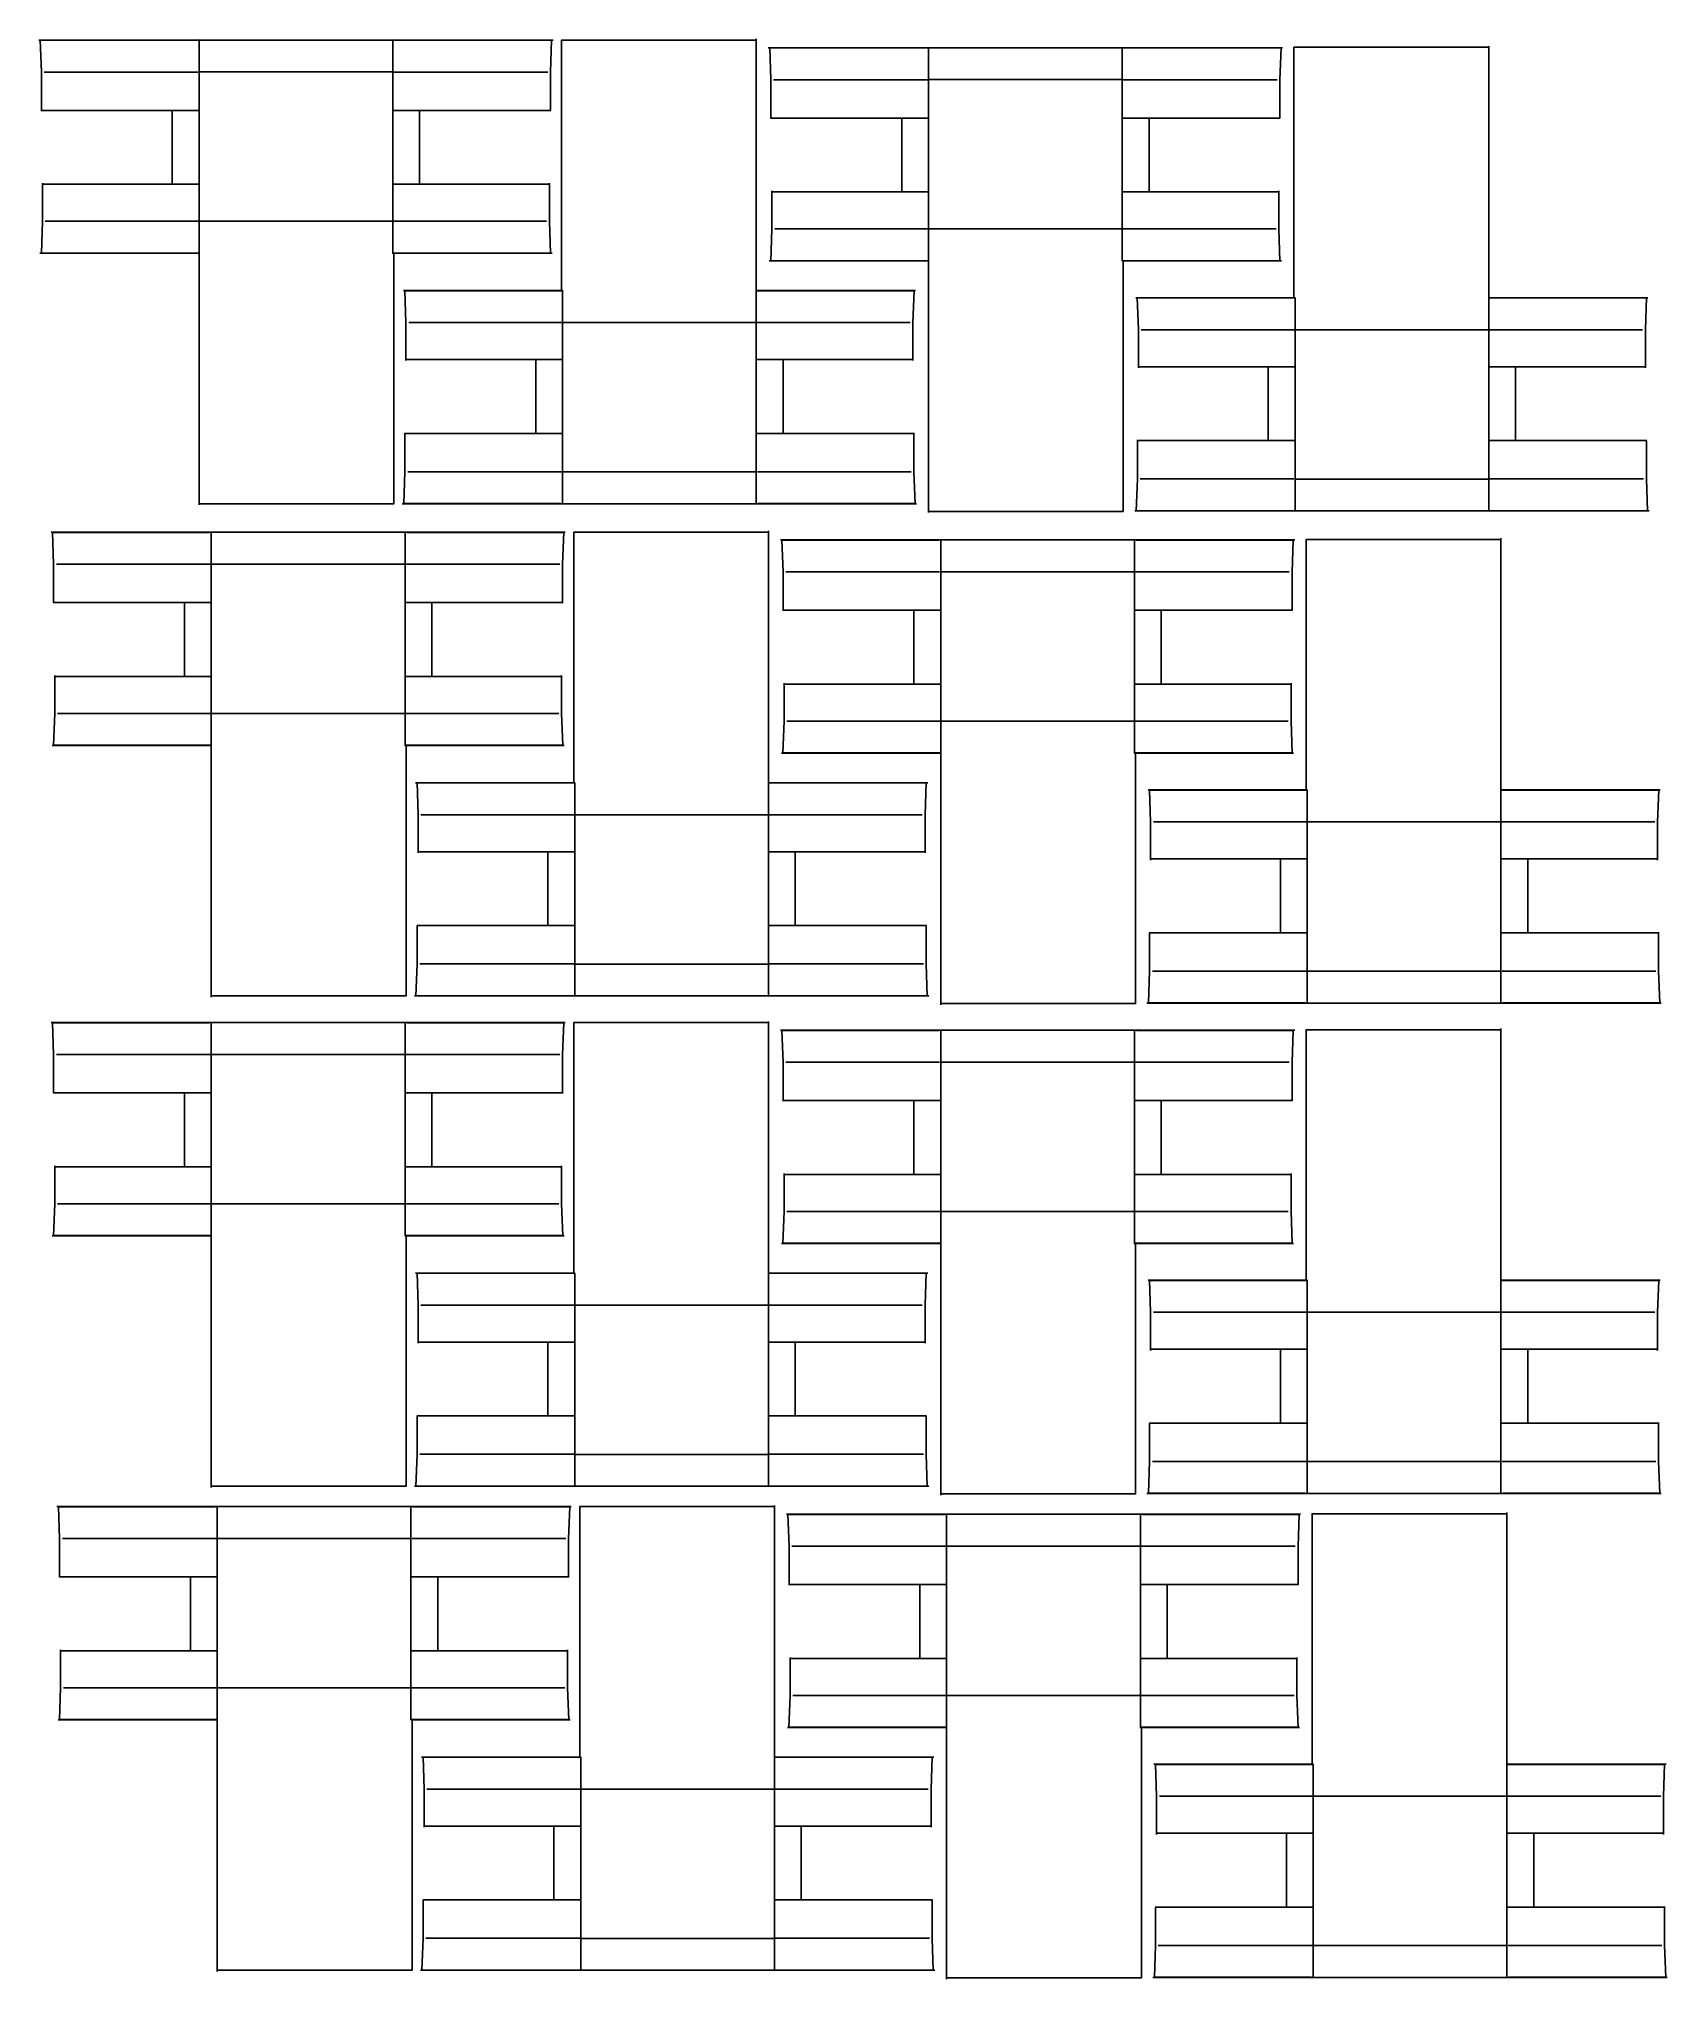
# Model space of a CAD drawing. Extents: x 2 to 207, y 24 to 267.
import ezdxf

# ---------------------------------------------------------------- set-up
doc = ezdxf.new("R2010")
doc.units = 0
doc.layers.add('paper', color=7, linetype='CONTINUOUS')

msp = doc.modelspace()

# ---------------------------------------------------------------- linework, layer by layer
at = {"layer": 'paper', "color": 7}
for points in [[(2.48202, 266.87615), (22.44764, 266.87615)], [(2.81003, 262.87606), (2.66522, 266.84687), (22.33181, 266.84687)], [(47.01494, 266.87615), (22.44763, 266.87615)], [(22.58129, 262.87703), (22.58129, 266.89173), (22.44764, 266.87613)], [(22.58129, 266.89173), (22.44764, 266.87613)], [(46.88129, 262.87703), (46.88129, 266.89173), (47.01494, 266.87613)], [(66.98056, 266.87615), (47.01494, 266.87615)], [(66.65255, 262.87606), (66.79736, 266.84687), (47.13077, 266.84687)], [(68.038931, 235.452232), (68.038931, 266.876136), (83.544001, 266.876136)], [(83.544001, 266.876136), (92.547781, 266.876136)], [(92.472601, 235.467812), (92.472601, 267.033345)], [(93.96792, 265.91245), (113.93354, 265.91245)], [(94.29593, 261.91236), (94.15112, 265.88317), (113.81771, 265.88317)], [(138.50084, 265.91245), (113.93353, 265.91245)], [(114.06719, 261.91333), (114.06719, 265.92803), (113.93354, 265.91243)], [(114.06719, 265.92803), (113.93354, 265.91243)], [(138.36719, 261.91333), (138.36719, 265.92803), (138.50084, 265.91243)], [(158.46646, 265.91245), (138.50084, 265.91245)], [(158.13845, 261.91236), (158.28326, 265.88317), (138.61667, 265.88317)], [(159.90309, 234.545314), (159.90309, 265.969218), (175.40816, 265.969218)], [(175.40816, 265.969218), (184.41194, 265.969218)], [(184.33676, 234.560894), (184.33676, 266.126427)], [(2.81003, 262.87606), (2.81003, 258.08009)], [(66.65255, 262.87606), (66.65255, 258.08009)], [(94.29593, 261.91236), (94.29593, 257.11639)], [(158.13845, 261.91236), (158.13845, 257.11639)], [(19.22073, 258.0505), (2.75673, 258.0505)], [(19.22073, 248.88901), (19.22073, 258.0505)], [(50.24185, 248.88901), (50.24185, 258.0505), (66.70585, 258.0505)], [(110.70663, 257.0868), (94.24263, 257.0868)], [(110.70663, 247.92531), (110.70663, 257.0868)], [(141.72775, 247.92531), (141.72775, 257.0868), (158.19175, 257.0868)], [(2.94367, 244.13412), (2.94367, 248.93009)], [(19.1826, 248.7885), (2.95537, 248.7885)], [(50.27998, 248.7885), (66.50721, 248.7885)], [(66.51891, 244.13412), (66.51891, 248.93009)], [(94.42957, 243.17042), (94.42957, 247.96639)], [(110.6685, 247.8248), (94.44127, 247.8248)], [(141.76588, 247.8248), (157.99311, 247.8248)], [(158.00481, 243.17042), (158.00481, 247.96639)], [(2.94367, 244.13412), (2.79886, 240.16331), (22.46545, 240.16331)], [(22.58128, 244.14873), (22.58128, 240.13403), (22.44763, 240.14963)], [(46.8813, 244.14873), (46.8813, 240.13403), (47.01495, 240.14963)], [(66.51891, 244.13412), (66.66372, 240.16331), (46.99713, 240.16331)], [(94.42957, 243.17042), (94.28476, 239.19961), (113.95135, 239.19961)], [(114.06718, 243.18503), (114.06718, 239.17033), (113.93353, 239.18593)], [(138.3672, 243.18503), (138.3672, 239.17033), (138.50085, 239.18593)], [(158.00481, 243.17042), (158.14962, 239.19961), (138.48303, 239.19961)], [(2.61566, 240.13403), (22.58128, 240.13403)], [(22.58128, 240.13403), (22.44763, 240.14963)], [(22.58128, 240.13403), (22.58128, 208.568497)], [(47.01495, 240.14961), (47.01495, 208.725706), (31.50988, 208.725706)], [(66.84692, 240.13403), (46.8813, 240.13403)], [(94.10156, 239.17033), (114.06718, 239.17033)], [(114.06718, 239.17033), (113.93353, 239.18593)], [(114.06718, 239.17033), (114.06718, 207.604797)], [(138.50085, 239.18591), (138.50085, 207.762006), (122.99578, 207.762006)], [(158.33282, 239.17033), (138.3672, 239.17033)], [(48.206961, 235.467812), (68.172581, 235.467812)], [(48.534971, 231.467722), (48.390161, 235.438532), (68.056751, 235.438532)], [(68.172581, 231.453112), (68.172581, 235.467812), (68.038931, 235.452212)], [(92.472601, 231.453112), (92.472601, 235.467812), (92.606251, 235.452212)], [(92.472601, 235.467812), (92.606251, 235.452212)], [(112.43822, 235.467812), (92.472601, 235.467812)], [(112.11021, 231.467722), (112.25502, 235.438532), (92.588431, 235.438532)], [(140.07112, 234.560894), (160.03674, 234.560894)], [(140.39913, 230.560804), (140.25432, 234.531614), (159.92091, 234.531614)], [(160.03674, 230.546194), (160.03674, 234.560894), (159.90309, 234.545294)], [(184.33676, 230.546194), (184.33676, 234.560894), (184.47041, 234.545294)], [(184.33676, 234.560894), (184.47041, 234.545294)], [(204.30238, 234.560894), (184.33676, 234.560894)], [(203.97437, 230.560804), (204.11918, 234.531614), (184.45259, 234.531614)], [(48.534971, 231.467722), (48.534971, 226.671752)], [(112.11021, 231.467722), (112.11021, 226.671752)], [(140.39913, 230.560804), (140.39913, 225.764834)], [(203.97437, 230.560804), (203.97437, 225.764834)], [(64.812031, 226.712832), (64.812031, 217.551342), (48.348031, 217.551342)], [(64.773901, 226.813342), (48.546671, 226.813342)], [(95.833151, 226.712832), (95.833151, 217.551342)], [(95.871281, 226.813342), (112.09851, 226.813342)], [(156.67619, 225.805914), (156.67619, 216.644424), (140.21219, 216.644424)], [(156.63806, 225.906424), (140.41083, 225.906424)], [(187.69731, 225.805914), (187.69731, 216.644424)], [(187.73544, 225.906424), (203.96267, 225.906424)], [(48.401331, 212.725782), (48.401331, 217.521752)], [(95.833151, 217.551342), (112.29715, 217.551342)], [(112.24385, 212.725782), (112.24385, 217.521752)], [(140.26549, 211.818864), (140.26549, 216.614834)], [(187.69731, 216.644424), (204.16131, 216.644424)], [(204.10801, 211.818864), (204.10801, 216.614834)], [(48.401331, 212.725782), (48.256521, 208.754972), (67.923111, 208.754972)], [(68.172591, 212.724812), (68.172591, 208.710112), (68.038941, 208.725712)], [(92.472591, 212.724812), (92.472591, 208.710112), (92.606241, 208.725712)], [(112.24385, 212.725782), (112.38866, 208.754972), (92.722071, 208.754972)], [(140.26549, 211.818864), (140.12068, 207.848054), (159.78727, 207.848054)], [(160.03675, 211.817894), (160.03675, 207.803194), (159.9031, 207.818794)], [(184.33675, 211.817894), (184.33675, 207.803194), (184.4704, 207.818794)], [(204.10801, 211.818864), (204.25282, 207.848054), (184.58623, 207.848054)], [(31.50988, 208.725706), (22.5061, 208.725706)], [(48.073321, 208.725692), (68.038941, 208.725692)], [(68.038941, 208.725692), (92.606251, 208.725692)], [(92.472591, 208.710112), (92.606241, 208.725712)], [(112.57186, 208.725692), (92.606241, 208.725692)], [(122.99578, 207.762006), (113.992, 207.762006)], [(139.93748, 207.818774), (159.9031, 207.818774)], [(159.9031, 207.818774), (184.47041, 207.818774)], [(184.33675, 207.803194), (184.4704, 207.818794)], [(204.43602, 207.818774), (184.4704, 207.818774)], [(4.01314, 205.14685), (23.97876, 205.14685)], [(4.34115, 201.14676), (4.19634, 205.11757), (23.86293, 205.11757)], [(48.54606, 205.14685), (23.97875, 205.14685)], [(24.11241, 201.14773), (24.11241, 205.16243), (23.97876, 205.14683)], [(24.11241, 205.16243), (23.97876, 205.14683)], [(48.41241, 201.14773), (48.41241, 205.16243), (48.54606, 205.14683)], [(68.51168, 205.14685), (48.54606, 205.14685)], [(68.18367, 201.14676), (68.32848, 205.11757), (48.66189, 205.11757)], [(69.570056, 173.72295), (69.570056, 205.146853), (85.075126, 205.146853)], [(85.075126, 205.146853), (94.078906, 205.146853)], [(94.003726, 173.73853), (94.003726, 205.304062)], [(95.49906, 204.18315), (115.46468, 204.18315)], [(95.82707, 200.18306), (95.68226, 204.15387), (115.34885, 204.15387)], [(140.03198, 204.18315), (115.46467, 204.18315)], [(115.59833, 200.18403), (115.59833, 204.19873), (115.46468, 204.18313)], [(115.59833, 204.19873), (115.46468, 204.18313)], [(139.89833, 200.18403), (139.89833, 204.19873), (140.03198, 204.18313)], [(159.9976, 204.18315), (140.03198, 204.18315)], [(159.66959, 200.18306), (159.8144, 204.15387), (140.14781, 204.15387)], [(161.43422, 172.81603), (161.43422, 204.239934), (176.93929, 204.239934)], [(176.93929, 204.239934), (185.94307, 204.239934)], [(185.86789, 172.83161), (185.86789, 204.397143)], [(4.34115, 201.14676), (4.34115, 196.35079)], [(68.18367, 201.14676), (68.18367, 196.35079)], [(95.82707, 200.18306), (95.82707, 195.38709)], [(159.66959, 200.18306), (159.66959, 195.38709)], [(20.75185, 196.3212), (4.28785, 196.3212)], [(20.75185, 187.15971), (20.75185, 196.3212)], [(51.77297, 187.15971), (51.77297, 196.3212), (68.23697, 196.3212)], [(112.23777, 195.3575), (95.77377, 195.3575)], [(112.23777, 186.19601), (112.23777, 195.3575)], [(143.25889, 186.19601), (143.25889, 195.3575), (159.72289, 195.3575)], [(4.47479, 182.40482), (4.47479, 187.20079)], [(20.71372, 187.0592), (4.48649, 187.0592)], [(51.8111, 187.0592), (68.03833, 187.0592)], [(68.05003, 182.40482), (68.05003, 187.20079)], [(95.96071, 181.44112), (95.96071, 186.23709)], [(112.19964, 186.0955), (95.97241, 186.0955)], [(143.29702, 186.0955), (159.52425, 186.0955)], [(159.53595, 181.44112), (159.53595, 186.23709)], [(4.47479, 182.40482), (4.32998, 178.43401), (23.99657, 178.43401)], [(24.1124, 182.41943), (24.1124, 178.40473), (23.97875, 178.42033)], [(48.41242, 182.41943), (48.41242, 178.40473), (48.54607, 178.42033)], [(68.05003, 182.40482), (68.19484, 178.43401), (48.52825, 178.43401)], [(95.96071, 181.44112), (95.8159, 177.47031), (115.48249, 177.47031)], [(115.59832, 181.45573), (115.59832, 177.44103), (115.46467, 177.45663)], [(139.89834, 181.45573), (139.89834, 177.44103), (140.03199, 177.45663)], [(159.53595, 181.44112), (159.68076, 177.47031), (140.01417, 177.47031)], [(4.14678, 178.40473), (24.1124, 178.40473)], [(24.1124, 178.40473), (23.97875, 178.42033)], [(24.1124, 178.40473), (24.1124, 146.8392)], [(48.54607, 178.42031), (48.54607, 146.99641), (33.041, 146.99641)], [(68.37804, 178.40473), (48.41242, 178.40473)], [(95.6327, 177.44103), (115.59832, 177.44103)], [(115.59832, 177.44103), (115.46467, 177.45663)], [(115.59832, 177.44103), (115.59832, 145.8755)], [(140.03199, 177.45661), (140.03199, 146.03271), (124.52692, 146.03271)], [(159.86396, 177.44103), (139.89834, 177.44103)], [(49.738086, 173.73853), (69.703706, 173.73853)], [(50.066096, 169.73844), (49.921286, 173.70925), (69.587876, 173.70925)], [(69.703706, 169.72383), (69.703706, 173.73853), (69.570056, 173.72293)], [(94.003726, 169.72383), (94.003726, 173.73853), (94.137376, 173.72293)], [(94.003726, 173.73853), (94.137376, 173.72293)], [(113.96935, 173.73853), (94.003726, 173.73853)], [(113.64134, 169.73844), (113.78615, 173.70925), (94.119556, 173.70925)], [(141.60225, 172.83161), (161.56787, 172.83161)], [(141.93026, 168.83152), (141.78545, 172.80233), (161.45204, 172.80233)], [(161.56787, 168.81691), (161.56787, 172.83161), (161.43422, 172.81601)], [(185.86789, 168.81691), (185.86789, 172.83161), (186.00154, 172.81601)], [(185.86789, 172.83161), (186.00154, 172.81601)], [(205.83351, 172.83161), (185.86789, 172.83161)], [(205.5055, 168.83152), (205.65031, 172.80233), (185.98372, 172.80233)], [(50.066096, 169.73844), (50.066096, 164.94247)], [(113.64134, 169.73844), (113.64134, 164.94247)], [(141.93026, 168.83152), (141.93026, 164.03555)], [(205.5055, 168.83152), (205.5055, 164.03555)], [(66.343156, 164.98355), (66.343156, 155.82206), (49.879156, 155.82206)], [(66.305026, 165.08406), (50.077796, 165.08406)], [(97.364276, 164.98355), (97.364276, 155.82206)], [(97.402406, 165.08406), (113.62964, 165.08406)], [(158.20732, 164.07663), (158.20732, 154.91514), (141.74332, 154.91514)], [(158.16919, 164.17714), (141.94196, 164.17714)], [(189.22844, 164.07663), (189.22844, 154.91514)], [(189.26657, 164.17714), (205.4938, 164.17714)], [(49.932456, 150.9965), (49.932456, 155.79247)], [(97.364276, 155.82206), (113.82828, 155.82206)], [(113.77498, 150.9965), (113.77498, 155.79247)], [(141.79662, 150.08958), (141.79662, 154.88555)], [(189.22844, 154.91514), (205.69244, 154.91514)], [(205.63914, 150.08958), (205.63914, 154.88555)], [(49.932456, 150.9965), (49.787646, 147.02569), (69.454236, 147.02569)], [(69.703716, 150.99553), (69.703716, 146.98083), (69.570066, 146.99643)], [(94.003716, 150.99553), (94.003716, 146.98083), (94.137366, 146.99643)], [(113.77498, 150.9965), (113.91979, 147.02569), (94.253196, 147.02569)], [(141.79662, 150.08958), (141.65181, 146.11877), (161.3184, 146.11877)], [(161.56788, 150.08861), (161.56788, 146.07391), (161.43423, 146.08951)], [(185.86788, 150.08861), (185.86788, 146.07391), (186.00153, 146.08951)], [(205.63914, 150.08958), (205.78395, 146.11877), (186.11736, 146.11877)], [(33.041, 146.99641), (24.03722, 146.99641)], [(49.604446, 146.99641), (69.570066, 146.99641)], [(69.570066, 146.99641), (94.137376, 146.99641)], [(94.003716, 146.98083), (94.137366, 146.99643)], [(114.10299, 146.99641), (94.137366, 146.99641)], [(124.52692, 146.03271), (115.52314, 146.03271)], [(141.46861, 146.08949), (161.43423, 146.08949)], [(161.43423, 146.08949), (186.00154, 146.08949)], [(185.86788, 146.07391), (186.00153, 146.08951)], [(205.96715, 146.08949), (186.00153, 146.08949)], [(4.01314, 143.64867), (23.97876, 143.64867)], [(4.34115, 139.64858), (4.19634, 143.61939), (23.86293, 143.61939)], [(48.54606, 143.64867), (23.97875, 143.64867)], [(24.11241, 139.64955), (24.11241, 143.66425), (23.97876, 143.64865)], [(24.11241, 143.66425), (23.97876, 143.64865)], [(48.41241, 139.64955), (48.41241, 143.66425), (48.54606, 143.64865)], [(68.51168, 143.64867), (48.54606, 143.64867)], [(68.18367, 139.64858), (68.32848, 143.61939), (48.66189, 143.61939)], [(69.570046, 112.22471), (69.570046, 143.64862), (85.075116, 143.64862)], [(85.075116, 143.64862), (94.078896, 143.64862)], [(94.003716, 112.24029), (94.003716, 143.80583)], [(95.49904, 142.68497), (115.46466, 142.68497)], [(95.82705, 138.68488), (95.68224, 142.65569), (115.34883, 142.65569)], [(140.03196, 142.68497), (115.46465, 142.68497)], [(115.59831, 138.68585), (115.59831, 142.70055), (115.46466, 142.68495)], [(115.59831, 142.70055), (115.46466, 142.68495)], [(139.89831, 138.68585), (139.89831, 142.70055), (140.03196, 142.68495)], [(159.99758, 142.68497), (140.03196, 142.68497)], [(159.66957, 138.68488), (159.81438, 142.65569), (140.14779, 142.65569)], [(161.43421, 111.31779), (161.43421, 142.7417), (176.93928, 142.7417)], [(176.93928, 142.7417), (185.94306, 142.7417)], [(185.86788, 111.33337), (185.86788, 142.89891)], [(4.34115, 139.64858), (4.34115, 134.85261)], [(68.18367, 139.64858), (68.18367, 134.85261)], [(95.82705, 138.68488), (95.82705, 133.88891)], [(159.66957, 138.68488), (159.66957, 133.88891)], [(20.75185, 134.82302), (4.28785, 134.82302)], [(20.75185, 125.66153), (20.75185, 134.82302)], [(51.77297, 125.66153), (51.77297, 134.82302), (68.23697, 134.82302)], [(112.23775, 133.85932), (95.77375, 133.85932)], [(112.23775, 124.69783), (112.23775, 133.85932)], [(143.25887, 124.69783), (143.25887, 133.85932), (159.72287, 133.85932)], [(4.47479, 120.90664), (4.47479, 125.70261)], [(20.71372, 125.56102), (4.48649, 125.56102)], [(51.8111, 125.56102), (68.03833, 125.56102)], [(68.05003, 120.90664), (68.05003, 125.70261)], [(95.96069, 119.94294), (95.96069, 124.73891)], [(112.19962, 124.59732), (95.97239, 124.59732)], [(143.297, 124.59732), (159.52423, 124.59732)], [(159.53593, 119.94294), (159.53593, 124.73891)], [(4.47479, 120.90664), (4.32998, 116.93583), (23.99657, 116.93583)], [(24.1124, 120.92125), (24.1124, 116.90655), (23.97875, 116.92215)], [(48.41242, 120.92125), (48.41242, 116.90655), (48.54607, 116.92215)], [(68.05003, 120.90664), (68.19484, 116.93583), (48.52825, 116.93583)], [(95.96069, 119.94294), (95.81588, 115.97213), (115.48247, 115.97213)], [(115.5983, 119.95755), (115.5983, 115.94285), (115.46465, 115.95845)], [(139.89832, 119.95755), (139.89832, 115.94285), (140.03197, 115.95845)], [(159.53593, 119.94294), (159.68074, 115.97213), (140.01415, 115.97213)], [(4.14678, 116.90655), (24.1124, 116.90655)], [(24.1124, 116.90655), (23.97875, 116.92215)], [(24.1124, 116.90655), (24.1124, 85.34102)], [(48.54607, 116.92213), (48.54607, 85.49823), (33.041, 85.49823)], [(68.37804, 116.90655), (48.41242, 116.90655)], [(95.63268, 115.94285), (115.5983, 115.94285)], [(115.5983, 115.94285), (115.46465, 115.95845)], [(115.5983, 115.94285), (115.5983, 84.37732)], [(140.03197, 115.95843), (140.03197, 84.53453), (124.5269, 84.53453)], [(159.86394, 115.94285), (139.89832, 115.94285)], [(49.738076, 112.24029), (69.703696, 112.24029)], [(50.066086, 108.2402), (49.921276, 112.21101), (69.587866, 112.21101)], [(69.703696, 108.22559), (69.703696, 112.24029), (69.570046, 112.22469)], [(94.003716, 108.22559), (94.003716, 112.24029), (94.137366, 112.22469)], [(94.003716, 112.24029), (94.137366, 112.22469)], [(113.96934, 112.24029), (94.003716, 112.24029)], [(113.64133, 108.2402), (113.78614, 112.21101), (94.119546, 112.21101)], [(141.60224, 111.33337), (161.56786, 111.33337)], [(141.93025, 107.33328), (141.78544, 111.30409), (161.45203, 111.30409)], [(161.56786, 107.31867), (161.56786, 111.33337), (161.43421, 111.31777)], [(185.86788, 107.31867), (185.86788, 111.33337), (186.00153, 111.31777)], [(185.86788, 111.33337), (186.00153, 111.31777)], [(205.8335, 111.33337), (185.86788, 111.33337)], [(205.50549, 107.33328), (205.6503, 111.30409), (185.98371, 111.30409)], [(50.066086, 108.2402), (50.066086, 103.44423)], [(113.64133, 108.2402), (113.64133, 103.44423)], [(141.93025, 107.33328), (141.93025, 102.53731)], [(205.50549, 107.33328), (205.50549, 102.53731)], [(66.343146, 103.48531), (66.343146, 94.32382), (49.879146, 94.32382)], [(66.305016, 103.58582), (50.077786, 103.58582)], [(97.364266, 103.48531), (97.364266, 94.32382)], [(97.402396, 103.58582), (113.62963, 103.58582)], [(158.20731, 102.57839), (158.20731, 93.4169), (141.74331, 93.4169)], [(158.16918, 102.6789), (141.94195, 102.6789)], [(189.22843, 102.57839), (189.22843, 93.4169)], [(189.26656, 102.6789), (205.49379, 102.6789)], [(49.932446, 89.49826), (49.932446, 94.29423)], [(97.364266, 94.32382), (113.82827, 94.32382)], [(113.77497, 89.49826), (113.77497, 94.29423)], [(141.79661, 88.59134), (141.79661, 93.38731)], [(189.22843, 93.4169), (205.69243, 93.4169)], [(205.63913, 88.59134), (205.63913, 93.38731)], [(49.932446, 89.49826), (49.787636, 85.52745), (69.454226, 85.52745)], [(69.703706, 89.49729), (69.703706, 85.48259), (69.570056, 85.49819)], [(94.003706, 89.49729), (94.003706, 85.48259), (94.137356, 85.49819)], [(113.77497, 89.49826), (113.91978, 85.52745), (94.253186, 85.52745)], [(141.79661, 88.59134), (141.6518, 84.62053), (161.31839, 84.62053)], [(161.56787, 88.59037), (161.56787, 84.57567), (161.43422, 84.59127)], [(185.86787, 88.59037), (185.86787, 84.57567), (186.00152, 84.59127)], [(205.63913, 88.59134), (205.78394, 84.62053), (186.11735, 84.62053)], [(33.041, 85.49823), (24.03722, 85.49823)], [(49.604436, 85.49817), (69.570056, 85.49817)], [(69.570056, 85.49817), (94.137366, 85.49817)], [(94.003706, 85.48259), (94.137356, 85.49819)], [(114.10298, 85.49817), (94.137356, 85.49817)], [(4.75958, 82.94555), (24.7252, 82.94555)], [(5.08759, 78.94546), (4.94278, 82.91627), (24.60937, 82.91627)], [(49.2925, 82.94555), (24.72519, 82.94555)], [(24.85885, 78.94643), (24.85885, 82.96113), (24.7252, 82.94553)], [(24.85885, 82.96113), (24.7252, 82.94553)], [(49.15885, 78.94643), (49.15885, 82.96113), (49.2925, 82.94553)], [(69.25812, 82.94555), (49.2925, 82.94555)], [(68.93011, 78.94546), (69.07492, 82.91627), (49.40833, 82.91627)], [(70.316541, 51.52172), (70.316541, 82.94562), (85.821611, 82.94562)], [(85.821611, 82.94562), (94.825391, 82.94562)], [(94.750211, 51.5373), (94.750211, 83.10283)], [(124.5269, 84.53453), (115.52312, 84.53453)], [(141.4686, 84.59125), (161.43422, 84.59125)], [(161.43422, 84.59125), (186.00153, 84.59125)], [(185.86787, 84.57567), (186.00152, 84.59127)], [(205.96714, 84.59125), (186.00152, 84.59125)], [(96.24548, 81.98185), (116.2111, 81.98185)], [(96.57349, 77.98176), (96.42868, 81.95257), (116.09527, 81.95257)], [(140.7784, 81.98185), (116.21109, 81.98185)], [(116.34475, 77.98273), (116.34475, 81.99743), (116.2111, 81.98183)], [(116.34475, 81.99743), (116.2111, 81.98183)], [(140.64475, 77.98273), (140.64475, 81.99743), (140.7784, 81.98183)], [(160.74402, 81.98185), (140.7784, 81.98185)], [(160.41601, 77.98176), (160.56082, 81.95257), (140.89423, 81.95257)], [(162.1807, 50.61481), (162.1807, 82.03871), (177.68577, 82.03871)], [(177.68577, 82.03871), (186.68955, 82.03871)], [(186.61437, 50.63039), (186.61437, 82.19592)], [(5.08759, 78.94546), (5.08759, 74.14949)], [(68.93011, 78.94546), (68.93011, 74.14949)], [(96.57349, 77.98176), (96.57349, 73.18579)], [(160.41601, 77.98176), (160.41601, 73.18579)], [(21.49829, 74.1199), (5.03429, 74.1199)], [(21.49829, 64.95841), (21.49829, 74.1199)], [(52.51941, 64.95841), (52.51941, 74.1199), (68.98341, 74.1199)], [(112.98419, 73.1562), (96.52019, 73.1562)], [(112.98419, 63.99471), (112.98419, 73.1562)], [(144.00531, 63.99471), (144.00531, 73.1562), (160.46931, 73.1562)], [(5.22123, 60.20352), (5.22123, 64.99949)], [(21.46016, 64.8579), (5.23293, 64.8579)], [(52.55754, 64.8579), (68.78477, 64.8579)], [(68.79647, 60.20352), (68.79647, 64.99949)], [(96.70713, 59.23982), (96.70713, 64.03579)], [(112.94606, 63.8942), (96.71883, 63.8942)], [(144.04344, 63.8942), (160.27067, 63.8942)], [(160.28237, 59.23982), (160.28237, 64.03579)], [(5.22123, 60.20352), (5.07642, 56.23271), (24.74301, 56.23271)], [(24.85884, 60.21813), (24.85884, 56.20343), (24.72519, 56.21903)], [(49.15886, 60.21813), (49.15886, 56.20343), (49.29251, 56.21903)], [(68.79647, 60.20352), (68.94128, 56.23271), (49.27469, 56.23271)], [(96.70713, 59.23982), (96.56232, 55.26901), (116.22891, 55.26901)], [(116.34474, 59.25443), (116.34474, 55.23973), (116.21109, 55.25533)], [(140.64476, 59.25443), (140.64476, 55.23973), (140.77841, 55.25533)], [(160.28237, 59.23982), (160.42718, 55.26901), (140.76059, 55.26901)], [(4.89322, 56.20343), (24.85884, 56.20343)], [(24.85884, 56.20343), (24.72519, 56.21903)], [(24.85884, 56.20343), (24.85884, 24.6379)], [(49.29251, 56.21901), (49.29251, 24.79511), (33.78744, 24.79511)], [(69.12448, 56.20343), (49.15886, 56.20343)], [(96.37912, 55.23973), (116.34474, 55.23973)], [(116.34474, 55.23973), (116.21109, 55.25533)], [(116.34474, 55.23973), (116.34474, 23.6742)], [(140.77841, 55.25531), (140.77841, 23.83141), (125.27334, 23.83141)], [(160.61038, 55.23973), (140.64476, 55.23973)], [(50.484571, 51.5373), (70.450191, 51.5373)], [(50.812581, 47.53721), (50.667771, 51.50802), (70.334361, 51.50802)], [(70.450191, 47.5226), (70.450191, 51.5373), (70.316541, 51.5217)], [(94.750211, 47.5226), (94.750211, 51.5373), (94.883861, 51.5217)], [(94.750211, 51.5373), (94.883861, 51.5217)], [(114.71583, 51.5373), (94.750211, 51.5373)], [(114.38782, 47.53721), (114.53263, 51.50802), (94.866041, 51.50802)], [(142.34873, 50.63039), (162.31435, 50.63039)], [(142.67674, 46.6303), (142.53193, 50.60111), (162.19852, 50.60111)], [(162.31435, 46.61569), (162.31435, 50.63039), (162.1807, 50.61479)], [(186.61437, 46.61569), (186.61437, 50.63039), (186.74802, 50.61479)], [(186.61437, 50.63039), (186.74802, 50.61479)], [(206.57999, 50.63039), (186.61437, 50.63039)], [(206.25198, 46.6303), (206.39679, 50.60111), (186.7302, 50.60111)], [(50.812581, 47.53721), (50.812581, 42.74124)], [(114.38782, 47.53721), (114.38782, 42.74124)], [(142.67674, 46.6303), (142.67674, 41.83433)], [(206.25198, 46.6303), (206.25198, 41.83433)], [(67.089641, 42.78232), (67.089641, 33.62083), (50.625641, 33.62083)], [(67.051511, 42.88283), (50.824281, 42.88283)], [(98.110761, 42.78232), (98.110761, 33.62083)], [(98.148891, 42.88283), (114.37612, 42.88283)], [(158.9538, 41.87541), (158.9538, 32.71392), (142.4898, 32.71392)], [(158.91567, 41.97592), (142.68844, 41.97592)], [(189.97492, 41.87541), (189.97492, 32.71392)], [(190.01305, 41.97592), (206.24028, 41.97592)], [(50.678941, 28.79527), (50.678941, 33.59124)], [(98.110761, 33.62083), (114.57476, 33.62083)], [(114.52146, 28.79527), (114.52146, 33.59124)], [(142.5431, 27.88836), (142.5431, 32.68433)], [(189.97492, 32.71392), (206.43892, 32.71392)], [(206.38562, 27.88836), (206.38562, 32.68433)], [(50.678941, 28.79527), (50.534131, 24.82446), (70.200721, 24.82446)], [(70.450201, 28.7943), (70.450201, 24.7796), (70.316551, 24.7952)], [(94.750201, 28.7943), (94.750201, 24.7796), (94.883851, 24.7952)], [(114.52146, 28.79527), (114.66627, 24.82446), (94.999681, 24.82446)], [(142.5431, 27.88836), (142.39829, 23.91755), (162.06488, 23.91755)], [(162.31436, 27.88739), (162.31436, 23.87269), (162.18071, 23.88829)], [(186.61436, 27.88739), (186.61436, 23.87269), (186.74801, 23.88829)], [(206.38562, 27.88836), (206.53043, 23.91755), (186.86384, 23.91755)], [(33.78744, 24.79511), (24.78366, 24.79511)], [(50.350931, 24.79518), (70.316551, 24.79518)], [(70.316551, 24.79518), (94.883861, 24.79518)], [(94.750201, 24.7796), (94.883851, 24.7952)], [(114.84947, 24.79518), (94.883851, 24.79518)], [(125.27334, 23.83141), (116.26956, 23.83141)], [(142.21509, 23.88827), (162.18071, 23.88827)], [(162.18071, 23.88827), (186.74802, 23.88827)], [(186.61436, 23.87269), (186.74801, 23.88829)], [(206.71363, 23.88827), (186.74801, 23.88827)]]:
    msp.add_lwpolyline(points, dxfattribs=at)
at = {"layer": 'paper', "color": 1}
for points in [[(22.44765, 262.86145), (3.15876, 262.86145)], [(46.88129, 244.14873), (46.88129, 262.87703), (22.58129, 262.87703)], [(22.58129, 244.14873), (22.58129, 262.87703)], [(47.01493, 262.86145), (66.30382, 262.86145)], [(113.93355, 261.89775), (94.64466, 261.89775)], [(138.36719, 243.18503), (138.36719, 261.91333), (114.06719, 261.91333)], [(114.06719, 243.18503), (114.06719, 261.91333)], [(138.50083, 261.89775), (157.78972, 261.89775)], [(22.57088, 258.0505), (19.22073, 258.0505)], [(46.8917, 258.0505), (50.24185, 258.0505)], [(114.05678, 257.0868), (110.70663, 257.0868)], [(138.3776, 257.0868), (141.72775, 257.0868)], [(22.53275, 248.7885), (19.1826, 248.7885)], [(46.929833, 248.788498), (50.279982, 248.788498)], [(114.01865, 247.8248), (110.6685, 247.8248)], [(138.41573, 247.824798), (141.76588, 247.824798)], [(22.58129, 244.14873), (3.2924, 244.14873)], [(46.8813, 244.14873), (22.58128, 244.14873)], [(46.88129, 244.14873), (66.17018, 244.14873)], [(114.06719, 243.18503), (94.7783, 243.18503)], [(138.3672, 243.18503), (114.06718, 243.18503)], [(138.36719, 243.18503), (157.65608, 243.18503)], [(68.172591, 231.453112), (48.883701, 231.453112)], [(68.172581, 231.453112), (92.472601, 231.453112)], [(68.172591, 231.453112), (68.172591, 212.724812), (92.472591, 212.724812)], [(92.472591, 231.453112), (92.472591, 212.724812)], [(92.472591, 231.453112), (111.76148, 231.453112)], [(160.03675, 230.546194), (140.74786, 230.546194)], [(160.03674, 230.546194), (184.33676, 230.546194)], [(160.03675, 230.546194), (160.03675, 211.817894), (184.33675, 211.817894)], [(184.33675, 230.546194), (184.33675, 211.817894)], [(184.33675, 230.546194), (203.62564, 230.546194)], [(68.124048, 226.813344), (64.773899, 226.813344)], [(92.521131, 226.813342), (95.871281, 226.813342)], [(159.98821, 225.906426), (156.63806, 225.906426)], [(184.38529, 225.906424), (187.73544, 225.906424)], [(68.162181, 217.551342), (64.812031, 217.551342)], [(92.483001, 217.551342), (95.833151, 217.551342)], [(160.02634, 216.644424), (156.67619, 216.644424)], [(184.34716, 216.644424), (187.69731, 216.644424)], [(68.038951, 212.740392), (48.750061, 212.740392)], [(92.606231, 212.740392), (111.89512, 212.740392)], [(159.90311, 211.833474), (140.61422, 211.833474)], [(184.47039, 211.833474), (203.75928, 211.833474)], [(23.97877, 201.13215), (4.68988, 201.13215)], [(48.41241, 182.41943), (48.41241, 201.14773), (24.11241, 201.14773)], [(24.11241, 182.41943), (24.11241, 201.14773)], [(48.54605, 201.13215), (67.83494, 201.13215)], [(115.46469, 200.16845), (96.1758, 200.16845)], [(139.89833, 181.45573), (139.89833, 200.18403), (115.59833, 200.18403)], [(115.59833, 181.45573), (115.59833, 200.18403)], [(140.03197, 200.16845), (159.32086, 200.16845)], [(24.102, 196.3212), (20.75185, 196.3212)], [(48.42282, 196.3212), (51.77297, 196.3212)], [(115.58792, 195.3575), (112.23777, 195.3575)], [(139.90874, 195.3575), (143.25889, 195.3575)], [(24.06387, 187.0592), (20.71372, 187.0592)], [(48.460953, 187.0592), (51.811102, 187.0592)], [(115.54979, 186.0955), (112.19964, 186.0955)], [(139.94687, 186.0955), (143.29702, 186.0955)], [(24.11241, 182.41943), (4.82352, 182.41943)], [(48.41242, 182.41943), (24.1124, 182.41943)], [(48.41241, 182.41943), (67.7013, 182.41943)], [(115.59833, 181.45573), (96.30944, 181.45573)], [(139.89834, 181.45573), (115.59832, 181.45573)], [(139.89833, 181.45573), (159.18722, 181.45573)], [(69.703716, 169.72383), (50.414826, 169.72383)], [(69.703706, 169.72383), (94.003726, 169.72383)], [(69.703716, 169.72383), (69.703716, 150.99553), (94.003716, 150.99553)], [(94.003716, 169.72383), (94.003716, 150.99553)], [(94.003716, 169.72383), (113.29261, 169.72383)], [(161.56788, 168.81691), (142.27899, 168.81691)], [(161.56787, 168.81691), (185.86789, 168.81691)], [(161.56788, 168.81691), (161.56788, 150.08861), (185.86788, 150.08861)], [(185.86788, 168.81691), (185.86788, 150.08861)], [(185.86788, 168.81691), (205.15677, 168.81691)], [(69.655173, 165.08406), (66.305024, 165.08406)], [(94.052256, 165.08406), (97.402406, 165.08406)], [(161.51933, 164.17714), (158.16919, 164.17714)], [(185.91642, 164.17714), (189.26657, 164.17714)], [(69.693306, 155.82206), (66.343156, 155.82206)], [(94.014126, 155.82206), (97.364276, 155.82206)], [(161.55747, 154.91514), (158.20732, 154.91514)], [(185.87829, 154.91514), (189.22844, 154.91514)], [(69.570076, 151.01111), (50.281186, 151.01111)], [(94.137356, 151.01111), (113.42625, 151.01111)], [(161.43424, 150.10419), (142.14535, 150.10419)], [(186.00152, 150.10419), (205.29041, 150.10419)], [(23.97877, 139.63397), (4.68988, 139.63397)], [(48.41241, 120.92125), (48.41241, 139.64955), (24.11241, 139.64955)], [(24.11241, 120.92125), (24.11241, 139.64955)], [(48.54605, 139.63397), (67.83494, 139.63397)], [(115.46467, 138.67027), (96.17578, 138.67027)], [(139.89831, 119.95755), (139.89831, 138.68585), (115.59831, 138.68585)], [(115.59831, 119.95755), (115.59831, 138.68585)], [(140.03195, 138.67027), (159.32084, 138.67027)], [(24.102, 134.82302), (20.75185, 134.82302)], [(48.42282, 134.82302), (51.77297, 134.82302)], [(115.5879, 133.85932), (112.23775, 133.85932)], [(139.90872, 133.85932), (143.25887, 133.85932)], [(24.06387, 125.56102), (20.71372, 125.56102)], [(48.460953, 125.56102), (51.811102, 125.56102)], [(115.54977, 124.59732), (112.19962, 124.59732)], [(139.94685, 124.59732), (143.297, 124.59732)], [(24.11241, 120.92125), (4.82352, 120.92125)], [(48.41242, 120.92125), (24.1124, 120.92125)], [(48.41241, 120.92125), (67.7013, 120.92125)], [(115.59831, 119.95755), (96.30942, 119.95755)], [(139.89832, 119.95755), (115.5983, 119.95755)], [(139.89831, 119.95755), (159.1872, 119.95755)], [(69.703706, 108.22559), (50.414816, 108.22559)], [(69.703696, 108.22559), (94.003716, 108.22559)], [(69.703706, 108.22559), (69.703706, 89.49729), (94.003706, 89.49729)], [(94.003706, 108.22559), (94.003706, 89.49729)], [(94.003706, 108.22559), (113.2926, 108.22559)], [(161.56787, 107.31867), (142.27898, 107.31867)], [(161.56786, 107.31867), (185.86788, 107.31867)], [(161.56787, 107.31867), (161.56787, 88.59037), (185.86787, 88.59037)], [(185.86787, 107.31867), (185.86787, 88.59037)], [(185.86787, 107.31867), (205.15676, 107.31867)], [(69.655163, 103.58583), (66.305014, 103.58583)], [(94.052246, 103.58582), (97.402396, 103.58582)], [(161.51932, 102.67891), (158.16917, 102.67891)], [(185.91641, 102.6789), (189.26656, 102.6789)], [(69.693296, 94.32382), (66.343146, 94.32382)], [(94.014116, 94.32382), (97.364266, 94.32382)], [(161.55746, 93.4169), (158.20731, 93.4169)], [(185.87828, 93.4169), (189.22843, 93.4169)], [(69.570066, 89.51287), (50.281176, 89.51287)], [(94.137346, 89.51287), (113.42624, 89.51287)], [(161.43423, 88.60595), (142.14534, 88.60595)], [(186.00151, 88.60595), (205.2904, 88.60595)], [(24.72521, 78.93085), (5.43632, 78.93085)], [(49.15885, 60.21813), (49.15885, 78.94643), (24.85885, 78.94643)], [(24.85885, 60.21813), (24.85885, 78.94643)], [(49.29249, 78.93085), (68.58138, 78.93085)], [(116.21111, 77.96715), (96.92222, 77.96715)], [(140.64475, 59.25443), (140.64475, 77.98273), (116.34475, 77.98273)], [(116.34475, 59.25443), (116.34475, 77.98273)], [(140.77839, 77.96715), (160.06728, 77.96715)], [(24.84844, 74.1199), (21.49829, 74.1199)], [(49.16926, 74.1199), (52.51941, 74.1199)], [(116.33434, 73.1562), (112.98419, 73.1562)], [(140.65516, 73.1562), (144.00531, 73.1562)], [(24.81031, 64.8579), (21.46016, 64.8579)], [(49.207393, 64.8579), (52.557542, 64.8579)], [(116.29621, 63.8942), (112.94606, 63.8942)], [(140.69329, 63.8942), (144.04344, 63.8942)], [(24.85885, 60.21813), (5.56996, 60.21813)], [(49.15886, 60.21813), (24.85884, 60.21813)], [(49.15885, 60.21813), (68.44774, 60.21813)], [(116.34475, 59.25443), (97.05586, 59.25443)], [(140.64476, 59.25443), (116.34474, 59.25443)], [(140.64475, 59.25443), (159.93364, 59.25443)], [(70.450201, 47.5226), (51.161311, 47.5226)], [(70.450191, 47.5226), (94.750211, 47.5226)], [(70.450201, 47.5226), (70.450201, 28.7943), (94.750201, 28.7943)], [(94.750201, 47.5226), (94.750201, 28.7943)], [(94.750201, 47.5226), (114.03909, 47.5226)], [(162.31436, 46.61569), (143.02547, 46.61569)], [(162.31435, 46.61569), (186.61437, 46.61569)], [(162.31436, 46.61569), (162.31436, 27.88739), (186.61436, 27.88739)], [(186.61436, 46.61569), (186.61436, 27.88739)], [(186.61436, 46.61569), (205.90325, 46.61569)], [(70.401658, 42.88283), (67.051509, 42.88283)], [(94.798741, 42.88283), (98.148891, 42.88283)], [(162.26582, 41.97592), (158.91567, 41.97592)], [(186.6629, 41.97592), (190.01305, 41.97592)], [(70.439791, 33.62083), (67.089641, 33.62083)], [(94.760611, 33.62083), (98.110761, 33.62083)], [(162.30395, 32.71392), (158.9538, 32.71392)], [(186.62477, 32.71392), (189.97492, 32.71392)], [(70.316561, 28.80988), (51.027671, 28.80988)], [(94.883841, 28.80988), (114.17273, 28.80988)], [(162.18072, 27.90297), (142.89183, 27.90297)], [(186.748, 27.90297), (206.03689, 27.90297)]]:
    msp.add_lwpolyline(points, dxfattribs=at)

doc.saveas('drawing.dxf')
